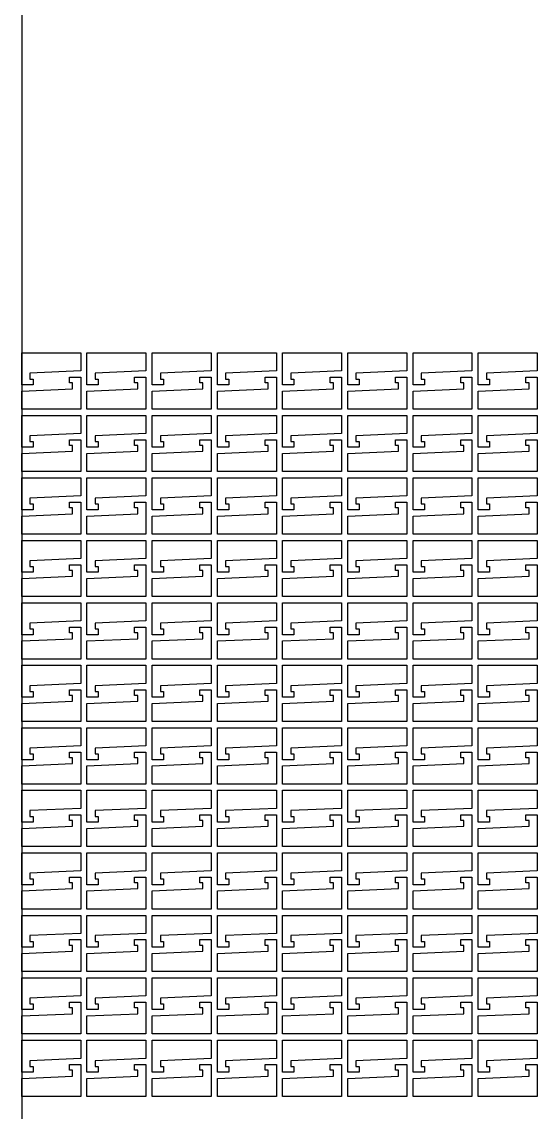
# Model space of a CAD drawing. Header units: millimetres. Extents: x -30325 to 14169, y -12596 to 6470.
# Drawn here: x -14935 to -14113, y -7287 to -5549 of the extents above; entities that cross this region are included whole.
import ezdxf

# ---------------------------------------------------------------- set-up
doc = ezdxf.new("R2010")
doc.units = ezdxf.units.MM
doc.header["$MEASUREMENT"] = 0
doc.layers.add('freeswerk_CODES', color=50, linetype='Continuous')

msp = doc.modelspace()

# ---------------------------------------------------------------- linework, layer by layer
for points in [[(-14841.4, -6076.7), (-14841.4, -6105.5), (-14922.4, -6109.2), (-14922.4, -6118.4), (-14917.4, -6118.4), (-14917.4, -6127.5), (-14935.4, -6127.5), (-14935.4, -6076.7)], [(-14737.4, -6076.7), (-14737.4, -6105.5), (-14818.4, -6109.2), (-14818.4, -6118.4), (-14813.4, -6118.4), (-14813.4, -6127.5), (-14831.4, -6127.5), (-14831.4, -6076.7)], [(-14633.4, -6076.7), (-14633.4, -6105.5), (-14714.4, -6109.2), (-14714.4, -6118.4), (-14709.4, -6118.4), (-14709.4, -6127.5), (-14727.4, -6127.5), (-14727.4, -6076.7)], [(-14529.4, -6076.7), (-14529.4, -6105.5), (-14610.4, -6109.2), (-14610.4, -6118.4), (-14605.4, -6118.4), (-14605.4, -6127.5), (-14623.4, -6127.5), (-14623.4, -6076.7)], [(-14425.4, -6076.7), (-14425.4, -6105.5), (-14506.4, -6109.2), (-14506.4, -6118.4), (-14501.4, -6118.4), (-14501.4, -6127.5), (-14519.4, -6127.5), (-14519.4, -6076.7)], [(-14321.4, -6076.7), (-14321.4, -6105.5), (-14402.4, -6109.2), (-14402.4, -6118.4), (-14397.4, -6118.4), (-14397.4, -6127.5), (-14415.4, -6127.5), (-14415.4, -6076.7)], [(-14217.4, -6076.7), (-14217.4, -6105.5), (-14298.4, -6109.2), (-14298.4, -6118.4), (-14293.4, -6118.4), (-14293.4, -6127.5), (-14311.4, -6127.5), (-14311.4, -6076.7)], [(-14113.4, -6076.7), (-14113.4, -6105.5), (-14194.4, -6109.2), (-14194.4, -6118.4), (-14189.4, -6118.4), (-14189.4, -6127.5), (-14207.4, -6127.5), (-14207.4, -6076.7)], [(-14935.4, -6166.3), (-14935.4, -6137.5), (-14854.4, -6133.9), (-14854.4, -6124.6), (-14859.4, -6124.6), (-14859.4, -6115.5), (-14841.4, -6115.5), (-14841.4, -6166.3)], [(-14831.4, -6166.3), (-14831.4, -6137.5), (-14750.4, -6133.9), (-14750.4, -6124.6), (-14755.4, -6124.6), (-14755.4, -6115.5), (-14737.4, -6115.5), (-14737.4, -6166.3)], [(-14727.4, -6166.3), (-14727.4, -6137.5), (-14646.4, -6133.9), (-14646.4, -6124.6), (-14651.4, -6124.6), (-14651.4, -6115.5), (-14633.4, -6115.5), (-14633.4, -6166.3)], [(-14623.4, -6166.3), (-14623.4, -6137.5), (-14542.4, -6133.9), (-14542.4, -6124.6), (-14547.4, -6124.6), (-14547.4, -6115.5), (-14529.4, -6115.5), (-14529.4, -6166.3)], [(-14519.4, -6166.3), (-14519.4, -6137.5), (-14438.4, -6133.9), (-14438.4, -6124.6), (-14443.4, -6124.6), (-14443.4, -6115.5), (-14425.4, -6115.5), (-14425.4, -6166.3)], [(-14415.4, -6166.3), (-14415.4, -6137.5), (-14334.4, -6133.9), (-14334.4, -6124.6), (-14339.4, -6124.6), (-14339.4, -6115.5), (-14321.4, -6115.5), (-14321.4, -6166.3)], [(-14311.4, -6166.3), (-14311.4, -6137.5), (-14230.4, -6133.9), (-14230.4, -6124.6), (-14235.4, -6124.6), (-14235.4, -6115.5), (-14217.4, -6115.5), (-14217.4, -6166.3)], [(-14207.4, -6166.3), (-14207.4, -6137.5), (-14126.4, -6133.9), (-14126.4, -6124.6), (-14131.4, -6124.6), (-14131.4, -6115.5), (-14113.4, -6115.5), (-14113.4, -6166.3)], [(-14841.4, -6176.3), (-14841.4, -6205.1), (-14922.4, -6208.7), (-14922.4, -6218), (-14917.4, -6218), (-14917.4, -6227.1), (-14935.4, -6227.1), (-14935.4, -6176.3)], [(-14737.4, -6176.3), (-14737.4, -6205.1), (-14818.4, -6208.7), (-14818.4, -6218), (-14813.4, -6218), (-14813.4, -6227.1), (-14831.4, -6227.1), (-14831.4, -6176.3)], [(-14633.4, -6176.3), (-14633.4, -6205.1), (-14714.4, -6208.7), (-14714.4, -6218), (-14709.4, -6218), (-14709.4, -6227.1), (-14727.4, -6227.1), (-14727.4, -6176.3)], [(-14529.4, -6176.3), (-14529.4, -6205.1), (-14610.4, -6208.7), (-14610.4, -6218), (-14605.4, -6218), (-14605.4, -6227.1), (-14623.4, -6227.1), (-14623.4, -6176.3)], [(-14425.4, -6176.3), (-14425.4, -6205.1), (-14506.4, -6208.7), (-14506.4, -6218), (-14501.4, -6218), (-14501.4, -6227.1), (-14519.4, -6227.1), (-14519.4, -6176.3)], [(-14321.4, -6176.3), (-14321.4, -6205.1), (-14402.4, -6208.7), (-14402.4, -6218), (-14397.4, -6218), (-14397.4, -6227.1), (-14415.4, -6227.1), (-14415.4, -6176.3)], [(-14217.4, -6176.3), (-14217.4, -6205.1), (-14298.4, -6208.7), (-14298.4, -6218), (-14293.4, -6218), (-14293.4, -6227.1), (-14311.4, -6227.1), (-14311.4, -6176.3)], [(-14113.4, -6176.3), (-14113.4, -6205.1), (-14194.4, -6208.7), (-14194.4, -6218), (-14189.4, -6218), (-14189.4, -6227.1), (-14207.4, -6227.1), (-14207.4, -6176.3)], [(-14935.4, -6265.9), (-14935.4, -6237.1), (-14854.4, -6233.4), (-14854.4, -6224.2), (-14859.4, -6224.2), (-14859.4, -6215.1), (-14841.4, -6215.1), (-14841.4, -6265.9)], [(-14831.4, -6265.9), (-14831.4, -6237.1), (-14750.4, -6233.4), (-14750.4, -6224.2), (-14755.4, -6224.2), (-14755.4, -6215.1), (-14737.4, -6215.1), (-14737.4, -6265.9)], [(-14727.4, -6265.9), (-14727.4, -6237.1), (-14646.4, -6233.4), (-14646.4, -6224.2), (-14651.4, -6224.2), (-14651.4, -6215.1), (-14633.4, -6215.1), (-14633.4, -6265.9)], [(-14623.4, -6265.9), (-14623.4, -6237.1), (-14542.4, -6233.4), (-14542.4, -6224.2), (-14547.4, -6224.2), (-14547.4, -6215.1), (-14529.4, -6215.1), (-14529.4, -6265.9)], [(-14519.4, -6265.9), (-14519.4, -6237.1), (-14438.4, -6233.4), (-14438.4, -6224.2), (-14443.4, -6224.2), (-14443.4, -6215.1), (-14425.4, -6215.1), (-14425.4, -6265.9)], [(-14415.4, -6265.9), (-14415.4, -6237.1), (-14334.4, -6233.4), (-14334.4, -6224.2), (-14339.4, -6224.2), (-14339.4, -6215.1), (-14321.4, -6215.1), (-14321.4, -6265.9)], [(-14311.4, -6265.9), (-14311.4, -6237.1), (-14230.4, -6233.4), (-14230.4, -6224.2), (-14235.4, -6224.2), (-14235.4, -6215.1), (-14217.4, -6215.1), (-14217.4, -6265.9)], [(-14207.4, -6265.9), (-14207.4, -6237.1), (-14126.4, -6233.4), (-14126.4, -6224.2), (-14131.4, -6224.2), (-14131.4, -6215.1), (-14113.4, -6215.1), (-14113.4, -6265.9)], [(-14841.4, -6275.9), (-14841.4, -6304.7), (-14922.4, -6308.3), (-14922.4, -6317.5), (-14917.4, -6317.5), (-14917.4, -6326.7), (-14935.4, -6326.7), (-14935.4, -6275.9)], [(-14737.4, -6275.9), (-14737.4, -6304.7), (-14818.4, -6308.3), (-14818.4, -6317.5), (-14813.4, -6317.5), (-14813.4, -6326.7), (-14831.4, -6326.7), (-14831.4, -6275.9)], [(-14633.4, -6275.9), (-14633.4, -6304.7), (-14714.4, -6308.3), (-14714.4, -6317.5), (-14709.4, -6317.5), (-14709.4, -6326.7), (-14727.4, -6326.7), (-14727.4, -6275.9)], [(-14529.4, -6275.9), (-14529.4, -6304.7), (-14610.4, -6308.3), (-14610.4, -6317.5), (-14605.4, -6317.5), (-14605.4, -6326.7), (-14623.4, -6326.7), (-14623.4, -6275.9)], [(-14425.4, -6275.9), (-14425.4, -6304.7), (-14506.4, -6308.3), (-14506.4, -6317.5), (-14501.4, -6317.5), (-14501.4, -6326.7), (-14519.4, -6326.7), (-14519.4, -6275.9)], [(-14321.4, -6275.9), (-14321.4, -6304.7), (-14402.4, -6308.3), (-14402.4, -6317.5), (-14397.4, -6317.5), (-14397.4, -6326.7), (-14415.4, -6326.7), (-14415.4, -6275.9)], [(-14217.4, -6275.9), (-14217.4, -6304.7), (-14298.4, -6308.3), (-14298.4, -6317.5), (-14293.4, -6317.5), (-14293.4, -6326.7), (-14311.4, -6326.7), (-14311.4, -6275.9)], [(-14113.4, -6275.9), (-14113.4, -6304.7), (-14194.4, -6308.3), (-14194.4, -6317.5), (-14189.4, -6317.5), (-14189.4, -6326.7), (-14207.4, -6326.7), (-14207.4, -6275.9)], [(-14935.4, -6365.5), (-14935.4, -6336.7), (-14854.4, -6333), (-14854.4, -6323.8), (-14859.4, -6323.8), (-14859.4, -6314.7), (-14841.4, -6314.7), (-14841.4, -6365.5)], [(-14831.4, -6365.5), (-14831.4, -6336.7), (-14750.4, -6333), (-14750.4, -6323.8), (-14755.4, -6323.8), (-14755.4, -6314.7), (-14737.4, -6314.7), (-14737.4, -6365.5)], [(-14727.4, -6365.5), (-14727.4, -6336.7), (-14646.4, -6333), (-14646.4, -6323.8), (-14651.4, -6323.8), (-14651.4, -6314.7), (-14633.4, -6314.7), (-14633.4, -6365.5)], [(-14623.4, -6365.5), (-14623.4, -6336.7), (-14542.4, -6333), (-14542.4, -6323.8), (-14547.4, -6323.8), (-14547.4, -6314.7), (-14529.4, -6314.7), (-14529.4, -6365.5)], [(-14519.4, -6365.5), (-14519.4, -6336.7), (-14438.4, -6333), (-14438.4, -6323.8), (-14443.4, -6323.8), (-14443.4, -6314.7), (-14425.4, -6314.7), (-14425.4, -6365.5)], [(-14415.4, -6365.5), (-14415.4, -6336.7), (-14334.4, -6333), (-14334.4, -6323.8), (-14339.4, -6323.8), (-14339.4, -6314.7), (-14321.4, -6314.7), (-14321.4, -6365.5)], [(-14311.4, -6365.5), (-14311.4, -6336.7), (-14230.4, -6333), (-14230.4, -6323.8), (-14235.4, -6323.8), (-14235.4, -6314.7), (-14217.4, -6314.7), (-14217.4, -6365.5)], [(-14207.4, -6365.5), (-14207.4, -6336.7), (-14126.4, -6333), (-14126.4, -6323.8), (-14131.4, -6323.8), (-14131.4, -6314.7), (-14113.4, -6314.7), (-14113.4, -6365.5)], [(-14841.4, -6375.5), (-14841.4, -6404.2), (-14922.4, -6407.9), (-14922.4, -6417.1), (-14917.4, -6417.1), (-14917.4, -6426.3), (-14935.4, -6426.3), (-14935.4, -6375.5)], [(-14737.4, -6375.5), (-14737.4, -6404.2), (-14818.4, -6407.9), (-14818.4, -6417.1), (-14813.4, -6417.1), (-14813.4, -6426.3), (-14831.4, -6426.3), (-14831.4, -6375.5)], [(-14633.4, -6375.5), (-14633.4, -6404.2), (-14714.4, -6407.9), (-14714.4, -6417.1), (-14709.4, -6417.1), (-14709.4, -6426.3), (-14727.4, -6426.3), (-14727.4, -6375.5)], [(-14529.4, -6375.5), (-14529.4, -6404.2), (-14610.4, -6407.9), (-14610.4, -6417.1), (-14605.4, -6417.1), (-14605.4, -6426.3), (-14623.4, -6426.3), (-14623.4, -6375.5)], [(-14425.4, -6375.5), (-14425.4, -6404.2), (-14506.4, -6407.9), (-14506.4, -6417.1), (-14501.4, -6417.1), (-14501.4, -6426.3), (-14519.4, -6426.3), (-14519.4, -6375.5)], [(-14321.4, -6375.5), (-14321.4, -6404.2), (-14402.4, -6407.9), (-14402.4, -6417.1), (-14397.4, -6417.1), (-14397.4, -6426.3), (-14415.4, -6426.3), (-14415.4, -6375.5)], [(-14217.4, -6375.5), (-14217.4, -6404.2), (-14298.4, -6407.9), (-14298.4, -6417.1), (-14293.4, -6417.1), (-14293.4, -6426.3), (-14311.4, -6426.3), (-14311.4, -6375.5)], [(-14113.4, -6375.5), (-14113.4, -6404.2), (-14194.4, -6407.9), (-14194.4, -6417.1), (-14189.4, -6417.1), (-14189.4, -6426.3), (-14207.4, -6426.3), (-14207.4, -6375.5)], [(-14935.4, -6465), (-14935.4, -6436.3), (-14854.4, -6432.6), (-14854.4, -6423.4), (-14859.4, -6423.4), (-14859.4, -6414.2), (-14841.4, -6414.2), (-14841.4, -6465)], [(-14831.4, -6465), (-14831.4, -6436.3), (-14750.4, -6432.6), (-14750.4, -6423.4), (-14755.4, -6423.4), (-14755.4, -6414.2), (-14737.4, -6414.2), (-14737.4, -6465)], [(-14727.4, -6465), (-14727.4, -6436.3), (-14646.4, -6432.6), (-14646.4, -6423.4), (-14651.4, -6423.4), (-14651.4, -6414.2), (-14633.4, -6414.2), (-14633.4, -6465)], [(-14623.4, -6465), (-14623.4, -6436.3), (-14542.4, -6432.6), (-14542.4, -6423.4), (-14547.4, -6423.4), (-14547.4, -6414.2), (-14529.4, -6414.2), (-14529.4, -6465)], [(-14519.4, -6465), (-14519.4, -6436.3), (-14438.4, -6432.6), (-14438.4, -6423.4), (-14443.4, -6423.4), (-14443.4, -6414.2), (-14425.4, -6414.2), (-14425.4, -6465)], [(-14415.4, -6465), (-14415.4, -6436.3), (-14334.4, -6432.6), (-14334.4, -6423.4), (-14339.4, -6423.4), (-14339.4, -6414.2), (-14321.4, -6414.2), (-14321.4, -6465)], [(-14311.4, -6465), (-14311.4, -6436.3), (-14230.4, -6432.6), (-14230.4, -6423.4), (-14235.4, -6423.4), (-14235.4, -6414.2), (-14217.4, -6414.2), (-14217.4, -6465)], [(-14207.4, -6465), (-14207.4, -6436.3), (-14126.4, -6432.6), (-14126.4, -6423.4), (-14131.4, -6423.4), (-14131.4, -6414.2), (-14113.4, -6414.2), (-14113.4, -6465)], [(-14841.4, -6475), (-14841.4, -6503.8), (-14922.4, -6507.5), (-14922.4, -6516.7), (-14917.4, -6516.7), (-14917.4, -6525.8), (-14935.4, -6525.8), (-14935.4, -6475)], [(-14737.4, -6475), (-14737.4, -6503.8), (-14818.4, -6507.5), (-14818.4, -6516.7), (-14813.4, -6516.7), (-14813.4, -6525.8), (-14831.4, -6525.8), (-14831.4, -6475)], [(-14633.4, -6475), (-14633.4, -6503.8), (-14714.4, -6507.5), (-14714.4, -6516.7), (-14709.4, -6516.7), (-14709.4, -6525.8), (-14727.4, -6525.8), (-14727.4, -6475)], [(-14529.4, -6475), (-14529.4, -6503.8), (-14610.4, -6507.5), (-14610.4, -6516.7), (-14605.4, -6516.7), (-14605.4, -6525.8), (-14623.4, -6525.8), (-14623.4, -6475)], [(-14425.4, -6475), (-14425.4, -6503.8), (-14506.4, -6507.5), (-14506.4, -6516.7), (-14501.4, -6516.7), (-14501.4, -6525.8), (-14519.4, -6525.8), (-14519.4, -6475)], [(-14321.4, -6475), (-14321.4, -6503.8), (-14402.4, -6507.5), (-14402.4, -6516.7), (-14397.4, -6516.7), (-14397.4, -6525.8), (-14415.4, -6525.8), (-14415.4, -6475)], [(-14217.4, -6475), (-14217.4, -6503.8), (-14298.4, -6507.5), (-14298.4, -6516.7), (-14293.4, -6516.7), (-14293.4, -6525.8), (-14311.4, -6525.8), (-14311.4, -6475)], [(-14113.4, -6475), (-14113.4, -6503.8), (-14194.4, -6507.5), (-14194.4, -6516.7), (-14189.4, -6516.7), (-14189.4, -6525.8), (-14207.4, -6525.8), (-14207.4, -6475)], [(-14935.4, -6564.6), (-14935.4, -6535.8), (-14854.4, -6532.2), (-14854.4, -6523), (-14859.4, -6523), (-14859.4, -6513.8), (-14841.4, -6513.8), (-14841.4, -6564.6)], [(-14831.4, -6564.6), (-14831.4, -6535.8), (-14750.4, -6532.2), (-14750.4, -6523), (-14755.4, -6523), (-14755.4, -6513.8), (-14737.4, -6513.8), (-14737.4, -6564.6)], [(-14727.4, -6564.6), (-14727.4, -6535.8), (-14646.4, -6532.2), (-14646.4, -6523), (-14651.4, -6523), (-14651.4, -6513.8), (-14633.4, -6513.8), (-14633.4, -6564.6)], [(-14623.4, -6564.6), (-14623.4, -6535.8), (-14542.4, -6532.2), (-14542.4, -6523), (-14547.4, -6523), (-14547.4, -6513.8), (-14529.4, -6513.8), (-14529.4, -6564.6)], [(-14519.4, -6564.6), (-14519.4, -6535.8), (-14438.4, -6532.2), (-14438.4, -6523), (-14443.4, -6523), (-14443.4, -6513.8), (-14425.4, -6513.8), (-14425.4, -6564.6)], [(-14415.4, -6564.6), (-14415.4, -6535.8), (-14334.4, -6532.2), (-14334.4, -6523), (-14339.4, -6523), (-14339.4, -6513.8), (-14321.4, -6513.8), (-14321.4, -6564.6)], [(-14311.4, -6564.6), (-14311.4, -6535.8), (-14230.4, -6532.2), (-14230.4, -6523), (-14235.4, -6523), (-14235.4, -6513.8), (-14217.4, -6513.8), (-14217.4, -6564.6)], [(-14207.4, -6564.6), (-14207.4, -6535.8), (-14126.4, -6532.2), (-14126.4, -6523), (-14131.4, -6523), (-14131.4, -6513.8), (-14113.4, -6513.8), (-14113.4, -6564.6)], [(-14841.4, -6574.6), (-14841.4, -6603.4), (-14922.4, -6607.1), (-14922.4, -6616.3), (-14917.4, -6616.3), (-14917.4, -6625.4), (-14935.4, -6625.4), (-14935.4, -6574.6)], [(-14737.4, -6574.6), (-14737.4, -6603.4), (-14818.4, -6607.1), (-14818.4, -6616.3), (-14813.4, -6616.3), (-14813.4, -6625.4), (-14831.4, -6625.4), (-14831.4, -6574.6)], [(-14633.4, -6574.6), (-14633.4, -6603.4), (-14714.4, -6607.1), (-14714.4, -6616.3), (-14709.4, -6616.3), (-14709.4, -6625.4), (-14727.4, -6625.4), (-14727.4, -6574.6)], [(-14529.4, -6574.6), (-14529.4, -6603.4), (-14610.4, -6607.1), (-14610.4, -6616.3), (-14605.4, -6616.3), (-14605.4, -6625.4), (-14623.4, -6625.4), (-14623.4, -6574.6)], [(-14425.4, -6574.6), (-14425.4, -6603.4), (-14506.4, -6607.1), (-14506.4, -6616.3), (-14501.4, -6616.3), (-14501.4, -6625.4), (-14519.4, -6625.4), (-14519.4, -6574.6)], [(-14321.4, -6574.6), (-14321.4, -6603.4), (-14402.4, -6607.1), (-14402.4, -6616.3), (-14397.4, -6616.3), (-14397.4, -6625.4), (-14415.4, -6625.4), (-14415.4, -6574.6)], [(-14217.4, -6574.6), (-14217.4, -6603.4), (-14298.4, -6607.1), (-14298.4, -6616.3), (-14293.4, -6616.3), (-14293.4, -6625.4), (-14311.4, -6625.4), (-14311.4, -6574.6)], [(-14113.4, -6574.6), (-14113.4, -6603.4), (-14194.4, -6607.1), (-14194.4, -6616.3), (-14189.4, -6616.3), (-14189.4, -6625.4), (-14207.4, -6625.4), (-14207.4, -6574.6)], [(-14935.4, -6664.2), (-14935.4, -6635.4), (-14854.4, -6631.8), (-14854.4, -6622.5), (-14859.4, -6622.5), (-14859.4, -6613.4), (-14841.4, -6613.4), (-14841.4, -6664.2)], [(-14831.4, -6664.2), (-14831.4, -6635.4), (-14750.4, -6631.8), (-14750.4, -6622.5), (-14755.4, -6622.5), (-14755.4, -6613.4), (-14737.4, -6613.4), (-14737.4, -6664.2)], [(-14727.4, -6664.2), (-14727.4, -6635.4), (-14646.4, -6631.8), (-14646.4, -6622.5), (-14651.4, -6622.5), (-14651.4, -6613.4), (-14633.4, -6613.4), (-14633.4, -6664.2)], [(-14623.4, -6664.2), (-14623.4, -6635.4), (-14542.4, -6631.8), (-14542.4, -6622.5), (-14547.4, -6622.5), (-14547.4, -6613.4), (-14529.4, -6613.4), (-14529.4, -6664.2)], [(-14519.4, -6664.2), (-14519.4, -6635.4), (-14438.4, -6631.8), (-14438.4, -6622.5), (-14443.4, -6622.5), (-14443.4, -6613.4), (-14425.4, -6613.4), (-14425.4, -6664.2)], [(-14415.4, -6664.2), (-14415.4, -6635.4), (-14334.4, -6631.8), (-14334.4, -6622.5), (-14339.4, -6622.5), (-14339.4, -6613.4), (-14321.4, -6613.4), (-14321.4, -6664.2)], [(-14311.4, -6664.2), (-14311.4, -6635.4), (-14230.4, -6631.8), (-14230.4, -6622.5), (-14235.4, -6622.5), (-14235.4, -6613.4), (-14217.4, -6613.4), (-14217.4, -6664.2)], [(-14207.4, -6664.2), (-14207.4, -6635.4), (-14126.4, -6631.8), (-14126.4, -6622.5), (-14131.4, -6622.5), (-14131.4, -6613.4), (-14113.4, -6613.4), (-14113.4, -6664.2)], [(-14841.4, -6674.2), (-14841.4, -6703), (-14922.4, -6706.7), (-14922.4, -6715.9), (-14917.4, -6715.9), (-14917.4, -6725), (-14935.4, -6725), (-14935.4, -6674.2)], [(-14737.4, -6674.2), (-14737.4, -6703), (-14818.4, -6706.7), (-14818.4, -6715.9), (-14813.4, -6715.9), (-14813.4, -6725), (-14831.4, -6725), (-14831.4, -6674.2)], [(-14633.4, -6674.2), (-14633.4, -6703), (-14714.4, -6706.7), (-14714.4, -6715.9), (-14709.4, -6715.9), (-14709.4, -6725), (-14727.4, -6725), (-14727.4, -6674.2)], [(-14529.4, -6674.2), (-14529.4, -6703), (-14610.4, -6706.7), (-14610.4, -6715.9), (-14605.4, -6715.9), (-14605.4, -6725), (-14623.4, -6725), (-14623.4, -6674.2)], [(-14425.4, -6674.2), (-14425.4, -6703), (-14506.4, -6706.7), (-14506.4, -6715.9), (-14501.4, -6715.9), (-14501.4, -6725), (-14519.4, -6725), (-14519.4, -6674.2)], [(-14321.4, -6674.2), (-14321.4, -6703), (-14402.4, -6706.7), (-14402.4, -6715.9), (-14397.4, -6715.9), (-14397.4, -6725), (-14415.4, -6725), (-14415.4, -6674.2)], [(-14217.4, -6674.2), (-14217.4, -6703), (-14298.4, -6706.7), (-14298.4, -6715.9), (-14293.4, -6715.9), (-14293.4, -6725), (-14311.4, -6725), (-14311.4, -6674.2)], [(-14113.4, -6674.2), (-14113.4, -6703), (-14194.4, -6706.7), (-14194.4, -6715.9), (-14189.4, -6715.9), (-14189.4, -6725), (-14207.4, -6725), (-14207.4, -6674.2)], [(-14935.4, -6763.8), (-14935.4, -6735), (-14854.4, -6731.3), (-14854.4, -6722.1), (-14859.4, -6722.1), (-14859.4, -6713), (-14841.4, -6713), (-14841.4, -6763.8)], [(-14831.4, -6763.8), (-14831.4, -6735), (-14750.4, -6731.3), (-14750.4, -6722.1), (-14755.4, -6722.1), (-14755.4, -6713), (-14737.4, -6713), (-14737.4, -6763.8)], [(-14727.4, -6763.8), (-14727.4, -6735), (-14646.4, -6731.3), (-14646.4, -6722.1), (-14651.4, -6722.1), (-14651.4, -6713), (-14633.4, -6713), (-14633.4, -6763.8)], [(-14623.4, -6763.8), (-14623.4, -6735), (-14542.4, -6731.3), (-14542.4, -6722.1), (-14547.4, -6722.1), (-14547.4, -6713), (-14529.4, -6713), (-14529.4, -6763.8)], [(-14519.4, -6763.8), (-14519.4, -6735), (-14438.4, -6731.3), (-14438.4, -6722.1), (-14443.4, -6722.1), (-14443.4, -6713), (-14425.4, -6713), (-14425.4, -6763.8)], [(-14415.4, -6763.8), (-14415.4, -6735), (-14334.4, -6731.3), (-14334.4, -6722.1), (-14339.4, -6722.1), (-14339.4, -6713), (-14321.4, -6713), (-14321.4, -6763.8)], [(-14311.4, -6763.8), (-14311.4, -6735), (-14230.4, -6731.3), (-14230.4, -6722.1), (-14235.4, -6722.1), (-14235.4, -6713), (-14217.4, -6713), (-14217.4, -6763.8)], [(-14207.4, -6763.8), (-14207.4, -6735), (-14126.4, -6731.3), (-14126.4, -6722.1), (-14131.4, -6722.1), (-14131.4, -6713), (-14113.4, -6713), (-14113.4, -6763.8)], [(-14841.4, -6773.8), (-14841.4, -6802.6), (-14922.4, -6806.2), (-14922.4, -6815.5), (-14917.4, -6815.5), (-14917.4, -6824.6), (-14935.4, -6824.6), (-14935.4, -6773.8)], [(-14737.4, -6773.8), (-14737.4, -6802.6), (-14818.4, -6806.2), (-14818.4, -6815.5), (-14813.4, -6815.5), (-14813.4, -6824.6), (-14831.4, -6824.6), (-14831.4, -6773.8)], [(-14633.4, -6773.8), (-14633.4, -6802.6), (-14714.4, -6806.2), (-14714.4, -6815.5), (-14709.4, -6815.5), (-14709.4, -6824.6), (-14727.4, -6824.6), (-14727.4, -6773.8)], [(-14529.4, -6773.8), (-14529.4, -6802.6), (-14610.4, -6806.2), (-14610.4, -6815.5), (-14605.4, -6815.5), (-14605.4, -6824.6), (-14623.4, -6824.6), (-14623.4, -6773.8)], [(-14425.4, -6773.8), (-14425.4, -6802.6), (-14506.4, -6806.2), (-14506.4, -6815.5), (-14501.4, -6815.5), (-14501.4, -6824.6), (-14519.4, -6824.6), (-14519.4, -6773.8)], [(-14321.4, -6773.8), (-14321.4, -6802.6), (-14402.4, -6806.2), (-14402.4, -6815.5), (-14397.4, -6815.5), (-14397.4, -6824.6), (-14415.4, -6824.6), (-14415.4, -6773.8)], [(-14217.4, -6773.8), (-14217.4, -6802.6), (-14298.4, -6806.2), (-14298.4, -6815.5), (-14293.4, -6815.5), (-14293.4, -6824.6), (-14311.4, -6824.6), (-14311.4, -6773.8)], [(-14113.4, -6773.8), (-14113.4, -6802.6), (-14194.4, -6806.2), (-14194.4, -6815.5), (-14189.4, -6815.5), (-14189.4, -6824.6), (-14207.4, -6824.6), (-14207.4, -6773.8)], [(-14935.4, -6863.4), (-14935.4, -6834.6), (-14854.4, -6830.9), (-14854.4, -6821.7), (-14859.4, -6821.7), (-14859.4, -6812.6), (-14841.4, -6812.6), (-14841.4, -6863.4)], [(-14831.4, -6863.4), (-14831.4, -6834.6), (-14750.4, -6830.9), (-14750.4, -6821.7), (-14755.4, -6821.7), (-14755.4, -6812.6), (-14737.4, -6812.6), (-14737.4, -6863.4)], [(-14727.4, -6863.4), (-14727.4, -6834.6), (-14646.4, -6830.9), (-14646.4, -6821.7), (-14651.4, -6821.7), (-14651.4, -6812.6), (-14633.4, -6812.6), (-14633.4, -6863.4)], [(-14623.4, -6863.4), (-14623.4, -6834.6), (-14542.4, -6830.9), (-14542.4, -6821.7), (-14547.4, -6821.7), (-14547.4, -6812.6), (-14529.4, -6812.6), (-14529.4, -6863.4)], [(-14519.4, -6863.4), (-14519.4, -6834.6), (-14438.4, -6830.9), (-14438.4, -6821.7), (-14443.4, -6821.7), (-14443.4, -6812.6), (-14425.4, -6812.6), (-14425.4, -6863.4)], [(-14415.4, -6863.4), (-14415.4, -6834.6), (-14334.4, -6830.9), (-14334.4, -6821.7), (-14339.4, -6821.7), (-14339.4, -6812.6), (-14321.4, -6812.6), (-14321.4, -6863.4)], [(-14311.4, -6863.4), (-14311.4, -6834.6), (-14230.4, -6830.9), (-14230.4, -6821.7), (-14235.4, -6821.7), (-14235.4, -6812.6), (-14217.4, -6812.6), (-14217.4, -6863.4)], [(-14207.4, -6863.4), (-14207.4, -6834.6), (-14126.4, -6830.9), (-14126.4, -6821.7), (-14131.4, -6821.7), (-14131.4, -6812.6), (-14113.4, -6812.6), (-14113.4, -6863.4)], [(-14841.4, -6873.4), (-14841.4, -6902.2), (-14922.4, -6905.8), (-14922.4, -6915), (-14917.4, -6915), (-14917.4, -6924.2), (-14935.4, -6924.2), (-14935.4, -6873.4)], [(-14737.4, -6873.4), (-14737.4, -6902.2), (-14818.4, -6905.8), (-14818.4, -6915), (-14813.4, -6915), (-14813.4, -6924.2), (-14831.4, -6924.2), (-14831.4, -6873.4)], [(-14633.4, -6873.4), (-14633.4, -6902.2), (-14714.4, -6905.8), (-14714.4, -6915), (-14709.4, -6915), (-14709.4, -6924.2), (-14727.4, -6924.2), (-14727.4, -6873.4)], [(-14529.4, -6873.4), (-14529.4, -6902.2), (-14610.4, -6905.8), (-14610.4, -6915), (-14605.4, -6915), (-14605.4, -6924.2), (-14623.4, -6924.2), (-14623.4, -6873.4)], [(-14425.4, -6873.4), (-14425.4, -6902.2), (-14506.4, -6905.8), (-14506.4, -6915), (-14501.4, -6915), (-14501.4, -6924.2), (-14519.4, -6924.2), (-14519.4, -6873.4)], [(-14321.4, -6873.4), (-14321.4, -6902.2), (-14402.4, -6905.8), (-14402.4, -6915), (-14397.4, -6915), (-14397.4, -6924.2), (-14415.4, -6924.2), (-14415.4, -6873.4)], [(-14217.4, -6873.4), (-14217.4, -6902.2), (-14298.4, -6905.8), (-14298.4, -6915), (-14293.4, -6915), (-14293.4, -6924.2), (-14311.4, -6924.2), (-14311.4, -6873.4)], [(-14113.4, -6873.4), (-14113.4, -6902.2), (-14194.4, -6905.8), (-14194.4, -6915), (-14189.4, -6915), (-14189.4, -6924.2), (-14207.4, -6924.2), (-14207.4, -6873.4)], [(-14935.4, -6963), (-14935.4, -6934.2), (-14854.4, -6930.5), (-14854.4, -6921.3), (-14859.4, -6921.3), (-14859.4, -6912.2), (-14841.4, -6912.2), (-14841.4, -6963)], [(-14831.4, -6963), (-14831.4, -6934.2), (-14750.4, -6930.5), (-14750.4, -6921.3), (-14755.4, -6921.3), (-14755.4, -6912.2), (-14737.4, -6912.2), (-14737.4, -6963)], [(-14727.4, -6963), (-14727.4, -6934.2), (-14646.4, -6930.5), (-14646.4, -6921.3), (-14651.4, -6921.3), (-14651.4, -6912.2), (-14633.4, -6912.2), (-14633.4, -6963)], [(-14623.4, -6963), (-14623.4, -6934.2), (-14542.4, -6930.5), (-14542.4, -6921.3), (-14547.4, -6921.3), (-14547.4, -6912.2), (-14529.4, -6912.2), (-14529.4, -6963)], [(-14519.4, -6963), (-14519.4, -6934.2), (-14438.4, -6930.5), (-14438.4, -6921.3), (-14443.4, -6921.3), (-14443.4, -6912.2), (-14425.4, -6912.2), (-14425.4, -6963)], [(-14415.4, -6963), (-14415.4, -6934.2), (-14334.4, -6930.5), (-14334.4, -6921.3), (-14339.4, -6921.3), (-14339.4, -6912.2), (-14321.4, -6912.2), (-14321.4, -6963)], [(-14311.4, -6963), (-14311.4, -6934.2), (-14230.4, -6930.5), (-14230.4, -6921.3), (-14235.4, -6921.3), (-14235.4, -6912.2), (-14217.4, -6912.2), (-14217.4, -6963)], [(-14207.4, -6963), (-14207.4, -6934.2), (-14126.4, -6930.5), (-14126.4, -6921.3), (-14131.4, -6921.3), (-14131.4, -6912.2), (-14113.4, -6912.2), (-14113.4, -6963)], [(-14841.4, -6973), (-14841.4, -7001.7), (-14922.4, -7005.4), (-14922.4, -7014.6), (-14917.4, -7014.6), (-14917.4, -7023.8), (-14935.4, -7023.8), (-14935.4, -6973)], [(-14737.4, -6973), (-14737.4, -7001.7), (-14818.4, -7005.4), (-14818.4, -7014.6), (-14813.4, -7014.6), (-14813.4, -7023.8), (-14831.4, -7023.8), (-14831.4, -6973)], [(-14633.4, -6973), (-14633.4, -7001.7), (-14714.4, -7005.4), (-14714.4, -7014.6), (-14709.4, -7014.6), (-14709.4, -7023.8), (-14727.4, -7023.8), (-14727.4, -6973)], [(-14529.4, -6973), (-14529.4, -7001.7), (-14610.4, -7005.4), (-14610.4, -7014.6), (-14605.4, -7014.6), (-14605.4, -7023.8), (-14623.4, -7023.8), (-14623.4, -6973)], [(-14425.4, -6973), (-14425.4, -7001.7), (-14506.4, -7005.4), (-14506.4, -7014.6), (-14501.4, -7014.6), (-14501.4, -7023.8), (-14519.4, -7023.8), (-14519.4, -6973)], [(-14321.4, -6973), (-14321.4, -7001.7), (-14402.4, -7005.4), (-14402.4, -7014.6), (-14397.4, -7014.6), (-14397.4, -7023.8), (-14415.4, -7023.8), (-14415.4, -6973)], [(-14217.4, -6973), (-14217.4, -7001.7), (-14298.4, -7005.4), (-14298.4, -7014.6), (-14293.4, -7014.6), (-14293.4, -7023.8), (-14311.4, -7023.8), (-14311.4, -6973)], [(-14113.4, -6973), (-14113.4, -7001.7), (-14194.4, -7005.4), (-14194.4, -7014.6), (-14189.4, -7014.6), (-14189.4, -7023.8), (-14207.4, -7023.8), (-14207.4, -6973)], [(-14935.4, -7062.5), (-14935.4, -7033.8), (-14854.4, -7030.1), (-14854.4, -7020.9), (-14859.4, -7020.9), (-14859.4, -7011.7), (-14841.4, -7011.7), (-14841.4, -7062.5)], [(-14831.4, -7062.5), (-14831.4, -7033.8), (-14750.4, -7030.1), (-14750.4, -7020.9), (-14755.4, -7020.9), (-14755.4, -7011.7), (-14737.4, -7011.7), (-14737.4, -7062.5)], [(-14727.4, -7062.5), (-14727.4, -7033.8), (-14646.4, -7030.1), (-14646.4, -7020.9), (-14651.4, -7020.9), (-14651.4, -7011.7), (-14633.4, -7011.7), (-14633.4, -7062.5)], [(-14623.4, -7062.5), (-14623.4, -7033.8), (-14542.4, -7030.1), (-14542.4, -7020.9), (-14547.4, -7020.9), (-14547.4, -7011.7), (-14529.4, -7011.7), (-14529.4, -7062.5)], [(-14519.4, -7062.5), (-14519.4, -7033.8), (-14438.4, -7030.1), (-14438.4, -7020.9), (-14443.4, -7020.9), (-14443.4, -7011.7), (-14425.4, -7011.7), (-14425.4, -7062.5)], [(-14415.4, -7062.5), (-14415.4, -7033.8), (-14334.4, -7030.1), (-14334.4, -7020.9), (-14339.4, -7020.9), (-14339.4, -7011.7), (-14321.4, -7011.7), (-14321.4, -7062.5)], [(-14311.4, -7062.5), (-14311.4, -7033.8), (-14230.4, -7030.1), (-14230.4, -7020.9), (-14235.4, -7020.9), (-14235.4, -7011.7), (-14217.4, -7011.7), (-14217.4, -7062.5)], [(-14207.4, -7062.5), (-14207.4, -7033.8), (-14126.4, -7030.1), (-14126.4, -7020.9), (-14131.4, -7020.9), (-14131.4, -7011.7), (-14113.4, -7011.7), (-14113.4, -7062.5)], [(-14841.4, -7072.5), (-14841.4, -7101.3), (-14922.4, -7105), (-14922.4, -7114.2), (-14917.4, -7114.2), (-14917.4, -7123.3), (-14935.4, -7123.3), (-14935.4, -7072.5)], [(-14737.4, -7072.5), (-14737.4, -7101.3), (-14818.4, -7105), (-14818.4, -7114.2), (-14813.4, -7114.2), (-14813.4, -7123.3), (-14831.4, -7123.3), (-14831.4, -7072.5)], [(-14633.4, -7072.5), (-14633.4, -7101.3), (-14714.4, -7105), (-14714.4, -7114.2), (-14709.4, -7114.2), (-14709.4, -7123.3), (-14727.4, -7123.3), (-14727.4, -7072.5)], [(-14529.4, -7072.5), (-14529.4, -7101.3), (-14610.4, -7105), (-14610.4, -7114.2), (-14605.4, -7114.2), (-14605.4, -7123.3), (-14623.4, -7123.3), (-14623.4, -7072.5)], [(-14425.4, -7072.5), (-14425.4, -7101.3), (-14506.4, -7105), (-14506.4, -7114.2), (-14501.4, -7114.2), (-14501.4, -7123.3), (-14519.4, -7123.3), (-14519.4, -7072.5)], [(-14321.4, -7072.5), (-14321.4, -7101.3), (-14402.4, -7105), (-14402.4, -7114.2), (-14397.4, -7114.2), (-14397.4, -7123.3), (-14415.4, -7123.3), (-14415.4, -7072.5)], [(-14217.4, -7072.5), (-14217.4, -7101.3), (-14298.4, -7105), (-14298.4, -7114.2), (-14293.4, -7114.2), (-14293.4, -7123.3), (-14311.4, -7123.3), (-14311.4, -7072.5)], [(-14113.4, -7072.5), (-14113.4, -7101.3), (-14194.4, -7105), (-14194.4, -7114.2), (-14189.4, -7114.2), (-14189.4, -7123.3), (-14207.4, -7123.3), (-14207.4, -7072.5)], [(-14935.4, -7162.1), (-14935.4, -7133.3), (-14854.4, -7129.7), (-14854.4, -7120.5), (-14859.4, -7120.5), (-14859.4, -7111.3), (-14841.4, -7111.3), (-14841.4, -7162.1)], [(-14831.4, -7162.1), (-14831.4, -7133.3), (-14750.4, -7129.7), (-14750.4, -7120.5), (-14755.4, -7120.5), (-14755.4, -7111.3), (-14737.4, -7111.3), (-14737.4, -7162.1)], [(-14727.4, -7162.1), (-14727.4, -7133.3), (-14646.4, -7129.7), (-14646.4, -7120.5), (-14651.4, -7120.5), (-14651.4, -7111.3), (-14633.4, -7111.3), (-14633.4, -7162.1)], [(-14623.4, -7162.1), (-14623.4, -7133.3), (-14542.4, -7129.7), (-14542.4, -7120.5), (-14547.4, -7120.5), (-14547.4, -7111.3), (-14529.4, -7111.3), (-14529.4, -7162.1)], [(-14519.4, -7162.1), (-14519.4, -7133.3), (-14438.4, -7129.7), (-14438.4, -7120.5), (-14443.4, -7120.5), (-14443.4, -7111.3), (-14425.4, -7111.3), (-14425.4, -7162.1)], [(-14415.4, -7162.1), (-14415.4, -7133.3), (-14334.4, -7129.7), (-14334.4, -7120.5), (-14339.4, -7120.5), (-14339.4, -7111.3), (-14321.4, -7111.3), (-14321.4, -7162.1)], [(-14311.4, -7162.1), (-14311.4, -7133.3), (-14230.4, -7129.7), (-14230.4, -7120.5), (-14235.4, -7120.5), (-14235.4, -7111.3), (-14217.4, -7111.3), (-14217.4, -7162.1)], [(-14207.4, -7162.1), (-14207.4, -7133.3), (-14126.4, -7129.7), (-14126.4, -7120.5), (-14131.4, -7120.5), (-14131.4, -7111.3), (-14113.4, -7111.3), (-14113.4, -7162.1)], [(-14841.4, -7172.1), (-14841.4, -7200.9), (-14922.4, -7204.6), (-14922.4, -7213.8), (-14917.4, -7213.8), (-14917.4, -7222.9), (-14935.4, -7222.9), (-14935.4, -7172.1)], [(-14737.4, -7172.1), (-14737.4, -7200.9), (-14818.4, -7204.6), (-14818.4, -7213.8), (-14813.4, -7213.8), (-14813.4, -7222.9), (-14831.4, -7222.9), (-14831.4, -7172.1)], [(-14633.4, -7172.1), (-14633.4, -7200.9), (-14714.4, -7204.6), (-14714.4, -7213.8), (-14709.4, -7213.8), (-14709.4, -7222.9), (-14727.4, -7222.9), (-14727.4, -7172.1)], [(-14529.4, -7172.1), (-14529.4, -7200.9), (-14610.4, -7204.6), (-14610.4, -7213.8), (-14605.4, -7213.8), (-14605.4, -7222.9), (-14623.4, -7222.9), (-14623.4, -7172.1)], [(-14425.4, -7172.1), (-14425.4, -7200.9), (-14506.4, -7204.6), (-14506.4, -7213.8), (-14501.4, -7213.8), (-14501.4, -7222.9), (-14519.4, -7222.9), (-14519.4, -7172.1)], [(-14321.4, -7172.1), (-14321.4, -7200.9), (-14402.4, -7204.6), (-14402.4, -7213.8), (-14397.4, -7213.8), (-14397.4, -7222.9), (-14415.4, -7222.9), (-14415.4, -7172.1)], [(-14217.4, -7172.1), (-14217.4, -7200.9), (-14298.4, -7204.6), (-14298.4, -7213.8), (-14293.4, -7213.8), (-14293.4, -7222.9), (-14311.4, -7222.9), (-14311.4, -7172.1)], [(-14113.4, -7172.1), (-14113.4, -7200.9), (-14194.4, -7204.6), (-14194.4, -7213.8), (-14189.4, -7213.8), (-14189.4, -7222.9), (-14207.4, -7222.9), (-14207.4, -7172.1)], [(-14935.4, -7261.7), (-14935.4, -7232.9), (-14854.4, -7229.3), (-14854.4, -7220), (-14859.4, -7220), (-14859.4, -7210.9), (-14841.4, -7210.9), (-14841.4, -7261.7)], [(-14831.4, -7261.7), (-14831.4, -7232.9), (-14750.4, -7229.3), (-14750.4, -7220), (-14755.4, -7220), (-14755.4, -7210.9), (-14737.4, -7210.9), (-14737.4, -7261.7)], [(-14727.4, -7261.7), (-14727.4, -7232.9), (-14646.4, -7229.3), (-14646.4, -7220), (-14651.4, -7220), (-14651.4, -7210.9), (-14633.4, -7210.9), (-14633.4, -7261.7)], [(-14623.4, -7261.7), (-14623.4, -7232.9), (-14542.4, -7229.3), (-14542.4, -7220), (-14547.4, -7220), (-14547.4, -7210.9), (-14529.4, -7210.9), (-14529.4, -7261.7)], [(-14519.4, -7261.7), (-14519.4, -7232.9), (-14438.4, -7229.3), (-14438.4, -7220), (-14443.4, -7220), (-14443.4, -7210.9), (-14425.4, -7210.9), (-14425.4, -7261.7)], [(-14415.4, -7261.7), (-14415.4, -7232.9), (-14334.4, -7229.3), (-14334.4, -7220), (-14339.4, -7220), (-14339.4, -7210.9), (-14321.4, -7210.9), (-14321.4, -7261.7)], [(-14311.4, -7261.7), (-14311.4, -7232.9), (-14230.4, -7229.3), (-14230.4, -7220), (-14235.4, -7220), (-14235.4, -7210.9), (-14217.4, -7210.9), (-14217.4, -7261.7)], [(-14207.4, -7261.7), (-14207.4, -7232.9), (-14126.4, -7229.3), (-14126.4, -7220), (-14131.4, -7220), (-14131.4, -7210.9), (-14113.4, -7210.9), (-14113.4, -7261.7)]]:
    msp.add_lwpolyline(points, close=True)
at = {"layer": 'freeswerk_CODES'}
msp.add_line((-14935.4, 1560), (-14935.4, -12595.9), dxfattribs=at)

doc.saveas('drawing.dxf')
